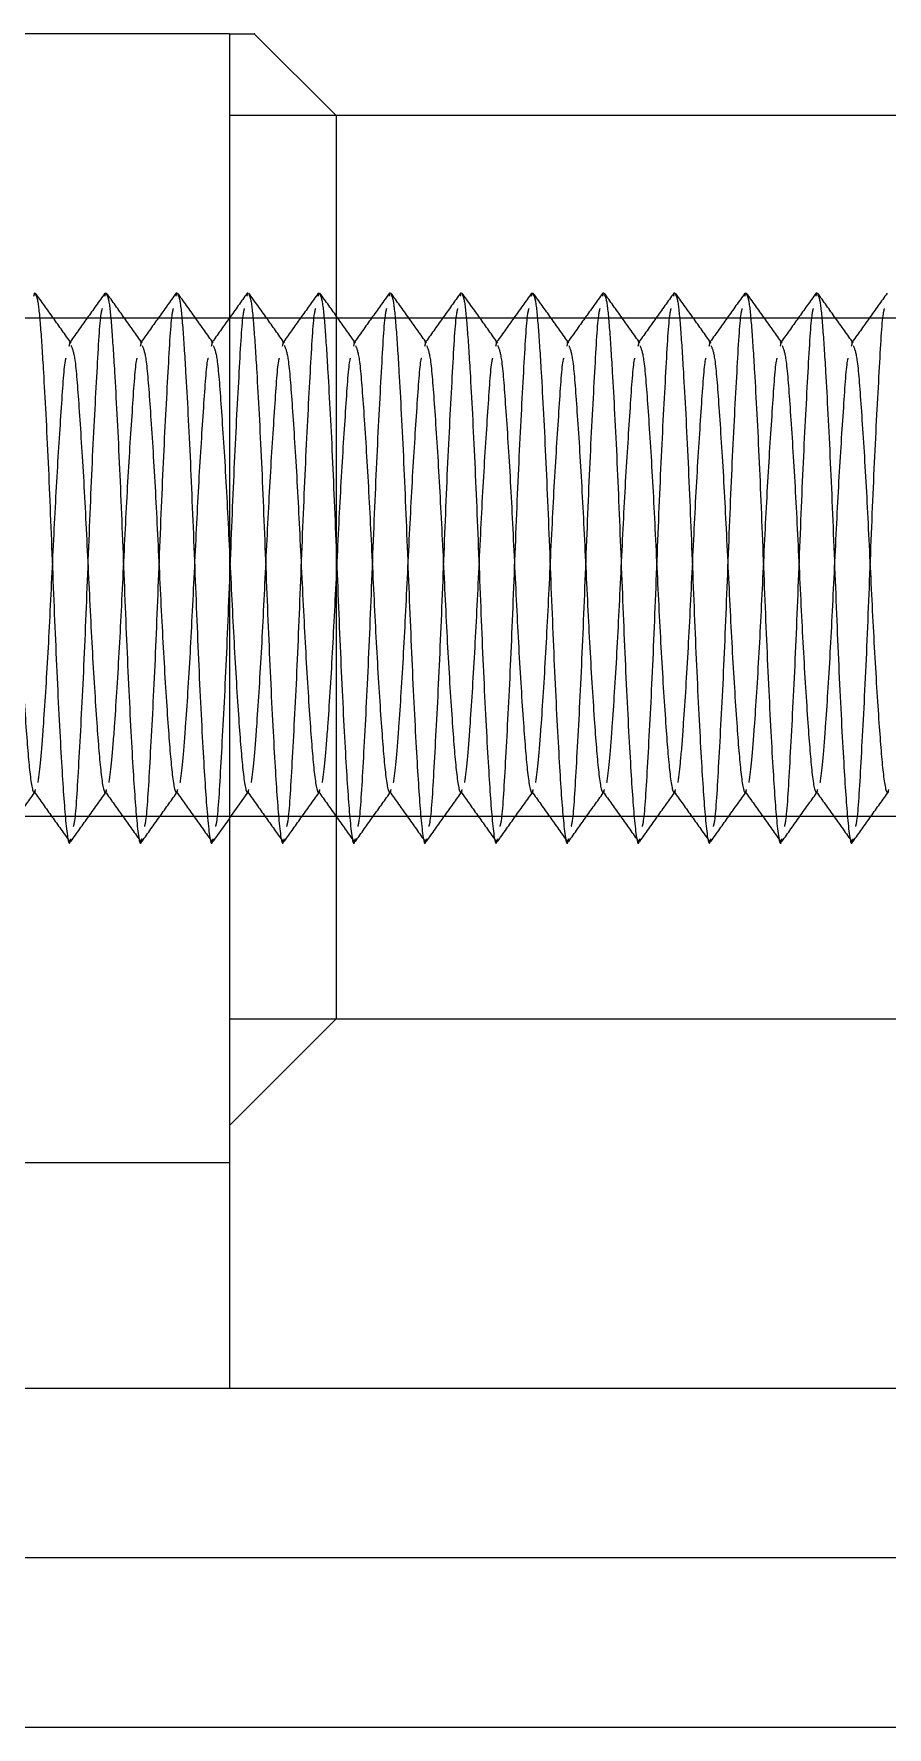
# Model space of a CAD drawing. Header units: metres. Extents: x 0 to 21025, y 0 to 14850.
# Drawn here: x 2252.85 to 2276.85, y 9326.62 to 9374.25 of the extents above; entities that cross this region are included whole.
import ezdxf

# ---------------------------------------------------------------- set-up
doc = ezdxf.new("R2010")
doc.units = ezdxf.units.M
doc.header["$LTSCALE"] = 25
doc.linetypes.add('HIDDEN2', pattern=[4.7625, 3.175, -1.5875])
doc.layers.add('SL4', color=4, linetype='Continuous')
doc.layers.add('ST1', color=7, linetype='HIDDEN2')

msp = doc.modelspace()

# ---------------------------------------------------------------- linework, layer by layer
at = {"layer": 'SL4'}
for p, q in [((2258.346, 9374.249), (2251.996, 9374.249)), ((2258.346, 9374.249), (2258.346, 9342.499)), ((2261.346, 9371.949), (2259.046, 9374.249)), ((2282.346, 9371.949), (2261.346, 9371.949)), ((2261.346, 9371.949), (2261.346, 9346.549)), ((2258.346, 9343.549), (2261.346, 9346.549)), ((2261.346, 9346.549), (2282.346, 9346.549)), ((2258.346, 9342.499), (2251.996, 9342.499)), ((2258.346, 9342.499), (2258.346, 9336.149)), ((2875.564, 9336.149), (1925.562, 9336.149)), ((2085.802, 9326.624), (2875.564, 9326.624))]:
    msp.add_line(p, q, dxfattribs=at)
for points, knots in [([(2258.346, 9374.249), (2258.53, 9374.249), (2258.903, 9374.249), (2259.104, 9374.249), (2259.044, 9374.249), (2259.042, 9374.249)], [0, 0, 0, 0, 0.4905946, 0.9908351, 1, 1, 1, 1]), ([(2258.346, 9352.174), (2258.361, 9352.196), (2258.383, 9352.226), (2258.404, 9352.256), (2258.41, 9352.264)], [0, 0, 0, 0, 0.728224, 1, 1, 1, 1])]:
    msp.add_open_spline(points, degree=3, knots=knots, dxfattribs=at)
at = {"layer": 'ST1'}
for p, q in [((2261.346, 9371.949), (2258.346, 9371.949)), ((2261.346, 9371.949), (2258.346, 9371.949)), ((2252.847, 9366.869), (2252.87, 9366.976)), ((2254.847, 9366.869), (2254.87, 9366.976)), ((2256.847, 9366.869), (2256.87, 9366.976)), ((2258.847, 9366.869), (2258.87, 9366.976)), ((2260.847, 9366.869), (2260.87, 9366.976)), ((2262.847, 9366.869), (2262.87, 9366.976)), ((2264.847, 9366.869), (2264.87, 9366.976)), ((2266.847, 9366.869), (2266.87, 9366.976)), ((2268.847, 9366.869), (2268.87, 9366.976)), ((2270.847, 9366.869), (2270.87, 9366.976)), ((2272.847, 9366.869), (2272.87, 9366.976)), ((2274.847, 9366.869), (2274.87, 9366.976)), ((2258.346, 9366.249), (2251.996, 9366.249)), ((2283.346, 9366.249), (2258.346, 9366.249)), ((2253.844, 9365.468), (2253.87, 9365.57)), ((2255.844, 9365.468), (2255.87, 9365.57)), ((2257.844, 9365.468), (2257.87, 9365.57)), ((2259.844, 9365.468), (2259.87, 9365.57)), ((2261.844, 9365.468), (2261.87, 9365.57)), ((2263.844, 9365.468), (2263.87, 9365.57)), ((2265.844, 9365.468), (2265.87, 9365.57)), ((2267.844, 9365.468), (2267.87, 9365.57)), ((2269.844, 9365.468), (2269.87, 9365.57)), ((2271.844, 9365.468), (2271.87, 9365.57)), ((2273.844, 9365.468), (2273.87, 9365.57)), ((2275.844, 9365.468), (2275.87, 9365.57)), ((2258.41, 9352.264), (2258.895, 9352.944)), ((2251.996, 9352.249), (2258.346, 9352.249)), ((2257.89, 9351.535), (2258.346, 9352.174)), ((2258.346, 9352.249), (2283.346, 9352.249)), ((2258.346, 9346.549), (2261.346, 9346.549)), ((2258.346, 9346.549), (2261.346, 9346.549)), ((2875.564, 9331.386), (1875.564, 9331.386)), ((2085.802, 9326.624), (2875.564, 9326.624))]:
    msp.add_line(p, q, dxfattribs=at)
for points, knots in [([(2253.895, 9365.553), (2253.728, 9365.787), (2253.393, 9366.256), (2253.059, 9366.726), (2252.891, 9366.96)], [0, 0, 0, 0, 0.499958, 1, 1, 1, 1]), ([(2252.891, 9366.917), (2252.911, 9366.883), (2252.96, 9366.794), (2253.033, 9366.066), (2253.127, 9364.612), (2253.25, 9362.285), (2253.37, 9359.248), (2253.491, 9356.215), (2253.627, 9353.627), (2253.739, 9351.994), (2253.834, 9351.321), (2253.883, 9351.578), (2253.89, 9351.612)], [0, 0, 0, 0, 0.055573, 0.142553, 0.229074, 0.356478, 0.480628, 0.604778, 0.732181, 0.854555, 0.980855, 1, 1, 1, 1]), ([(2254.847, 9366.957), (2254.68, 9366.722), (2254.345, 9366.252), (2254.01, 9365.783), (2253.842, 9365.548)], [0, 0, 0, 0, 0.5000892, 1, 1, 1, 1]), ([(2255.895, 9365.553), (2255.728, 9365.787), (2255.393, 9366.256), (2255.059, 9366.726), (2254.891, 9366.96)], [0, 0, 0, 0, 0.499958, 1, 1, 1, 1]), ([(2254.891, 9366.917), (2254.911, 9366.883), (2254.96, 9366.794), (2255.033, 9366.066), (2255.127, 9364.612), (2255.25, 9362.285), (2255.37, 9359.248), (2255.491, 9356.215), (2255.627, 9353.627), (2255.739, 9351.994), (2255.834, 9351.321), (2255.883, 9351.578), (2255.89, 9351.612)], [0, 0, 0, 0, 0.055573, 0.142553, 0.229074, 0.356478, 0.480628, 0.604778, 0.732181, 0.854555, 0.980855, 1, 1, 1, 1]), ([(2256.847, 9366.957), (2256.68, 9366.722), (2256.345, 9366.252), (2256.01, 9365.783), (2255.842, 9365.548)], [0, 0, 0, 0, 0.5000892, 1, 1, 1, 1]), ([(2257.895, 9365.553), (2257.728, 9365.787), (2257.393, 9366.256), (2257.059, 9366.726), (2256.891, 9366.96)], [0, 0, 0, 0, 0.499958, 1, 1, 1, 1]), ([(2256.891, 9366.917), (2256.911, 9366.883), (2256.96, 9366.794), (2257.033, 9366.066), (2257.127, 9364.612), (2257.25, 9362.285), (2257.37, 9359.248), (2257.491, 9356.215), (2257.627, 9353.627), (2257.739, 9351.994), (2257.834, 9351.321), (2257.883, 9351.578), (2257.89, 9351.612)], [0, 0, 0, 0, 0.0555734, 0.1425526, 0.2290743, 0.3564777, 0.4806278, 0.604778, 0.7321813, 0.8545546, 0.980855, 1, 1, 1, 1]), ([(2258.847, 9366.957), (2258.68, 9366.722), (2258.345, 9366.252), (2258.01, 9365.783), (2257.842, 9365.548)], [0, 0, 0, 0, 0.500089, 1, 1, 1, 1]), ([(2259.895, 9365.553), (2259.728, 9365.787), (2259.393, 9366.256), (2259.059, 9366.726), (2258.891, 9366.96)], [0, 0, 0, 0, 0.499958, 1, 1, 1, 1]), ([(2258.891, 9366.917), (2258.911, 9366.883), (2258.96, 9366.794), (2259.033, 9366.066), (2259.127, 9364.612), (2259.25, 9362.285), (2259.37, 9359.248), (2259.491, 9356.215), (2259.627, 9353.627), (2259.739, 9351.994), (2259.834, 9351.321), (2259.883, 9351.578), (2259.89, 9351.612)], [0, 0, 0, 0, 0.0555734, 0.1425526, 0.2290743, 0.3564777, 0.4806278, 0.604778, 0.7321813, 0.8545546, 0.980855, 1, 1, 1, 1]), ([(2260.847, 9366.957), (2260.68, 9366.722), (2260.345, 9366.252), (2260.01, 9365.783), (2259.842, 9365.548)], [0, 0, 0, 0, 0.500089, 1, 1, 1, 1]), ([(2261.895, 9365.553), (2261.728, 9365.787), (2261.393, 9366.256), (2261.059, 9366.726), (2260.891, 9366.96)], [0, 0, 0, 0, 0.499958, 1, 1, 1, 1]), ([(2260.891, 9366.917), (2260.911, 9366.883), (2260.96, 9366.794), (2261.033, 9366.066), (2261.127, 9364.612), (2261.25, 9362.285), (2261.37, 9359.248), (2261.491, 9356.215), (2261.627, 9353.627), (2261.739, 9351.994), (2261.834, 9351.321), (2261.883, 9351.578), (2261.89, 9351.612)], [0, 0, 0, 0, 0.055573, 0.142553, 0.229074, 0.356478, 0.480628, 0.604778, 0.732181, 0.854555, 0.980855, 1, 1, 1, 1]), ([(2262.847, 9366.957), (2262.68, 9366.722), (2262.345, 9366.252), (2262.01, 9365.783), (2261.842, 9365.548)], [0, 0, 0, 0, 0.500089, 1, 1, 1, 1]), ([(2263.895, 9365.553), (2263.728, 9365.787), (2263.393, 9366.256), (2263.059, 9366.726), (2262.891, 9366.96)], [0, 0, 0, 0, 0.499958, 1, 1, 1, 1]), ([(2262.891, 9366.917), (2262.911, 9366.883), (2262.96, 9366.794), (2263.033, 9366.066), (2263.127, 9364.612), (2263.25, 9362.285), (2263.37, 9359.248), (2263.491, 9356.215), (2263.627, 9353.627), (2263.739, 9351.994), (2263.834, 9351.321), (2263.883, 9351.578), (2263.89, 9351.612)], [0, 0, 0, 0, 0.055573, 0.142553, 0.229074, 0.356478, 0.480628, 0.604778, 0.732181, 0.854555, 0.980855, 1, 1, 1, 1]), ([(2264.847, 9366.957), (2264.68, 9366.722), (2264.345, 9366.252), (2264.01, 9365.783), (2263.842, 9365.548)], [0, 0, 0, 0, 0.500089, 1, 1, 1, 1]), ([(2265.895, 9365.553), (2265.728, 9365.787), (2265.393, 9366.256), (2265.059, 9366.726), (2264.891, 9366.96)], [0, 0, 0, 0, 0.499958, 1, 1, 1, 1]), ([(2264.891, 9366.917), (2264.911, 9366.883), (2264.96, 9366.794), (2265.033, 9366.066), (2265.127, 9364.612), (2265.25, 9362.285), (2265.37, 9359.248), (2265.491, 9356.215), (2265.627, 9353.627), (2265.739, 9351.994), (2265.834, 9351.321), (2265.883, 9351.578), (2265.89, 9351.612)], [0, 0, 0, 0, 0.055573, 0.142553, 0.229074, 0.356478, 0.480628, 0.604778, 0.732181, 0.854555, 0.980855, 1, 1, 1, 1]), ([(2266.847, 9366.957), (2266.68, 9366.722), (2266.345, 9366.252), (2266.01, 9365.783), (2265.842, 9365.548)], [0, 0, 0, 0, 0.500089, 1, 1, 1, 1]), ([(2267.895, 9365.553), (2267.728, 9365.787), (2267.393, 9366.256), (2267.059, 9366.726), (2266.891, 9366.96)], [0, 0, 0, 0, 0.499958, 1, 1, 1, 1]), ([(2266.891, 9366.917), (2266.911, 9366.883), (2266.96, 9366.794), (2267.033, 9366.066), (2267.127, 9364.612), (2267.25, 9362.285), (2267.37, 9359.248), (2267.491, 9356.215), (2267.627, 9353.627), (2267.739, 9351.994), (2267.834, 9351.321), (2267.883, 9351.578), (2267.89, 9351.612)], [0, 0, 0, 0, 0.055573, 0.142553, 0.229074, 0.356478, 0.480628, 0.604778, 0.732181, 0.854555, 0.980855, 1, 1, 1, 1]), ([(2268.847, 9366.957), (2268.68, 9366.722), (2268.345, 9366.252), (2268.01, 9365.783), (2267.842, 9365.548)], [0, 0, 0, 0, 0.500089, 1, 1, 1, 1]), ([(2269.895, 9365.553), (2269.728, 9365.787), (2269.393, 9366.256), (2269.059, 9366.726), (2268.891, 9366.96)], [0, 0, 0, 0, 0.499958, 1, 1, 1, 1]), ([(2268.891, 9366.917), (2268.911, 9366.883), (2268.96, 9366.794), (2269.033, 9366.066), (2269.127, 9364.612), (2269.25, 9362.285), (2269.37, 9359.248), (2269.491, 9356.215), (2269.627, 9353.627), (2269.739, 9351.994), (2269.834, 9351.321), (2269.883, 9351.578), (2269.89, 9351.612)], [0, 0, 0, 0, 0.0555734, 0.1425526, 0.2290743, 0.3564777, 0.4806278, 0.604778, 0.7321813, 0.8545546, 0.980855, 1, 1, 1, 1]), ([(2270.847, 9366.957), (2270.68, 9366.722), (2270.345, 9366.252), (2270.01, 9365.783), (2269.842, 9365.548)], [0, 0, 0, 0, 0.500089, 1, 1, 1, 1]), ([(2271.895, 9365.553), (2271.728, 9365.787), (2271.393, 9366.256), (2271.059, 9366.726), (2270.891, 9366.96)], [0, 0, 0, 0, 0.499958, 1, 1, 1, 1]), ([(2270.891, 9366.917), (2270.911, 9366.883), (2270.96, 9366.794), (2271.033, 9366.066), (2271.127, 9364.612), (2271.25, 9362.285), (2271.37, 9359.248), (2271.491, 9356.215), (2271.627, 9353.627), (2271.739, 9351.994), (2271.834, 9351.321), (2271.883, 9351.578), (2271.89, 9351.612)], [0, 0, 0, 0, 0.055573, 0.142553, 0.229074, 0.356478, 0.480628, 0.604778, 0.732181, 0.854555, 0.980855, 1, 1, 1, 1]), ([(2272.847, 9366.957), (2272.68, 9366.722), (2272.345, 9366.252), (2272.01, 9365.783), (2271.842, 9365.548)], [0, 0, 0, 0, 0.500089, 1, 1, 1, 1]), ([(2273.895, 9365.553), (2273.728, 9365.787), (2273.393, 9366.256), (2273.059, 9366.726), (2272.891, 9366.96)], [0, 0, 0, 0, 0.499958, 1, 1, 1, 1]), ([(2272.891, 9366.917), (2272.911, 9366.883), (2272.96, 9366.794), (2273.033, 9366.066), (2273.127, 9364.612), (2273.25, 9362.285), (2273.37, 9359.248), (2273.491, 9356.215), (2273.627, 9353.627), (2273.739, 9351.994), (2273.834, 9351.321), (2273.883, 9351.578), (2273.89, 9351.612)], [0, 0, 0, 0, 0.055573, 0.142553, 0.229074, 0.356478, 0.480628, 0.604778, 0.732181, 0.854555, 0.980855, 1, 1, 1, 1]), ([(2274.847, 9366.957), (2274.68, 9366.722), (2274.345, 9366.252), (2274.01, 9365.783), (2273.842, 9365.548)], [0, 0, 0, 0, 0.500089, 1, 1, 1, 1]), ([(2275.895, 9365.553), (2275.728, 9365.787), (2275.393, 9366.256), (2275.059, 9366.726), (2274.891, 9366.96)], [0, 0, 0, 0, 0.499958, 1, 1, 1, 1]), ([(2274.891, 9366.917), (2274.911, 9366.883), (2274.96, 9366.794), (2275.033, 9366.066), (2275.127, 9364.612), (2275.25, 9362.285), (2275.37, 9359.248), (2275.491, 9356.215), (2275.627, 9353.627), (2275.739, 9351.994), (2275.834, 9351.321), (2275.883, 9351.578), (2275.89, 9351.612)], [0, 0, 0, 0, 0.0555734, 0.1425526, 0.2290743, 0.3564777, 0.4806278, 0.604778, 0.7321813, 0.8545546, 0.980855, 1, 1, 1, 1]), ([(2276.847, 9366.957), (2276.68, 9366.722), (2276.345, 9366.252), (2276.01, 9365.783), (2275.842, 9365.548)], [0, 0, 0, 0, 0.5000892, 1, 1, 1, 1]), ([(2253.963, 9351.954), (2253.975, 9352), (2254.029, 9352.202), (2254.113, 9353.702), (2254.25, 9356.197), (2254.37, 9359.248), (2254.491, 9362.301), (2254.628, 9364.793), (2254.71, 9366.283), (2254.763, 9366.485), (2254.774, 9366.527)], [0, 0, 0, 0, 0.043096, 0.193298, 0.349673, 0.502056, 0.654439, 0.810815, 0.961016, 1, 1, 1, 1]), ([(2255.963, 9351.954), (2255.975, 9352), (2256.029, 9352.202), (2256.113, 9353.702), (2256.25, 9356.197), (2256.37, 9359.248), (2256.491, 9362.301), (2256.628, 9364.793), (2256.71, 9366.283), (2256.763, 9366.485), (2256.774, 9366.527)], [0, 0, 0, 0, 0.043096, 0.193298, 0.349673, 0.502056, 0.654439, 0.810815, 0.961016, 1, 1, 1, 1]), ([(2257.963, 9351.954), (2257.975, 9352), (2258.029, 9352.202), (2258.113, 9353.702), (2258.25, 9356.197), (2258.37, 9359.248), (2258.491, 9362.301), (2258.628, 9364.793), (2258.71, 9366.283), (2258.763, 9366.485), (2258.774, 9366.527)], [0, 0, 0, 0, 0.043096, 0.193298, 0.349673, 0.502056, 0.654439, 0.810815, 0.961016, 1, 1, 1, 1]), ([(2259.963, 9351.954), (2259.975, 9352), (2260.029, 9352.202), (2260.113, 9353.702), (2260.25, 9356.197), (2260.37, 9359.248), (2260.491, 9362.301), (2260.628, 9364.793), (2260.71, 9366.283), (2260.763, 9366.485), (2260.774, 9366.527)], [0, 0, 0, 0, 0.043096, 0.193298, 0.349673, 0.502056, 0.654439, 0.810815, 0.961016, 1, 1, 1, 1]), ([(2261.963, 9351.954), (2261.975, 9352), (2262.029, 9352.202), (2262.113, 9353.702), (2262.25, 9356.197), (2262.37, 9359.248), (2262.491, 9362.301), (2262.628, 9364.793), (2262.71, 9366.283), (2262.763, 9366.485), (2262.774, 9366.527)], [0, 0, 0, 0, 0.043096, 0.193298, 0.349673, 0.502056, 0.654439, 0.810815, 0.961016, 1, 1, 1, 1]), ([(2263.963, 9351.954), (2263.975, 9352), (2264.029, 9352.202), (2264.113, 9353.702), (2264.25, 9356.197), (2264.37, 9359.248), (2264.491, 9362.301), (2264.628, 9364.793), (2264.71, 9366.283), (2264.763, 9366.485), (2264.774, 9366.527)], [0, 0, 0, 0, 0.043096, 0.193298, 0.349673, 0.502056, 0.654439, 0.810815, 0.961016, 1, 1, 1, 1]), ([(2265.963, 9351.954), (2265.975, 9352), (2266.029, 9352.202), (2266.113, 9353.702), (2266.25, 9356.197), (2266.37, 9359.248), (2266.491, 9362.301), (2266.628, 9364.793), (2266.71, 9366.283), (2266.763, 9366.485), (2266.774, 9366.527)], [0, 0, 0, 0, 0.043096, 0.193298, 0.349673, 0.502056, 0.654439, 0.810815, 0.961016, 1, 1, 1, 1]), ([(2267.963, 9351.954), (2267.975, 9352), (2268.029, 9352.202), (2268.113, 9353.702), (2268.25, 9356.197), (2268.37, 9359.248), (2268.491, 9362.301), (2268.628, 9364.793), (2268.71, 9366.283), (2268.763, 9366.485), (2268.774, 9366.527)], [0, 0, 0, 0, 0.043096, 0.193298, 0.349673, 0.502056, 0.654439, 0.810815, 0.961016, 1, 1, 1, 1]), ([(2269.963, 9351.954), (2269.975, 9352), (2270.029, 9352.202), (2270.113, 9353.702), (2270.25, 9356.197), (2270.37, 9359.248), (2270.491, 9362.301), (2270.628, 9364.793), (2270.71, 9366.283), (2270.763, 9366.485), (2270.774, 9366.527)], [0, 0, 0, 0, 0.043096, 0.193298, 0.349673, 0.502056, 0.654439, 0.810815, 0.961016, 1, 1, 1, 1]), ([(2271.963, 9351.954), (2271.975, 9352), (2272.029, 9352.202), (2272.113, 9353.702), (2272.25, 9356.197), (2272.37, 9359.248), (2272.491, 9362.301), (2272.628, 9364.793), (2272.71, 9366.283), (2272.763, 9366.485), (2272.774, 9366.527)], [0, 0, 0, 0, 0.043096, 0.193298, 0.349673, 0.502056, 0.654439, 0.810815, 0.961016, 1, 1, 1, 1]), ([(2273.963, 9351.954), (2273.975, 9352), (2274.029, 9352.202), (2274.113, 9353.702), (2274.25, 9356.197), (2274.37, 9359.248), (2274.491, 9362.301), (2274.628, 9364.793), (2274.71, 9366.283), (2274.763, 9366.485), (2274.774, 9366.527)], [0, 0, 0, 0, 0.043096, 0.193298, 0.349673, 0.502056, 0.654439, 0.810815, 0.961016, 1, 1, 1, 1]), ([(2275.963, 9351.954), (2275.975, 9352), (2276.029, 9352.202), (2276.113, 9353.702), (2276.25, 9356.197), (2276.37, 9359.248), (2276.491, 9362.301), (2276.628, 9364.793), (2276.71, 9366.283), (2276.763, 9366.485), (2276.774, 9366.527)], [0, 0, 0, 0, 0.043096, 0.193298, 0.349673, 0.502056, 0.654439, 0.810815, 0.961016, 1, 1, 1, 1]), ([(2251.893, 9365.481), (2251.929, 9365.397), (2252.008, 9365.213), (2252.113, 9363.814), (2252.25, 9361.739), (2252.37, 9359.247), (2252.491, 9356.766), (2252.627, 9354.655), (2252.739, 9353.295), (2252.835, 9352.804), (2252.886, 9352.967), (2252.894, 9352.993)], [0, 0, 0, 0, 0.103426, 0.225711, 0.353032, 0.477096, 0.60116, 0.728481, 0.850766, 0.976983, 1, 1, 1, 1]), ([(2253.893, 9365.481), (2253.929, 9365.397), (2254.008, 9365.213), (2254.113, 9363.814), (2254.25, 9361.739), (2254.37, 9359.247), (2254.491, 9356.766), (2254.627, 9354.655), (2254.739, 9353.295), (2254.835, 9352.804), (2254.886, 9352.967), (2254.894, 9352.993)], [0, 0, 0, 0, 0.1034259, 0.2257113, 0.3530321, 0.4770962, 0.6011602, 0.728481, 0.8507664, 0.976983, 1, 1, 1, 1]), ([(2255.893, 9365.481), (2255.929, 9365.397), (2256.008, 9365.213), (2256.113, 9363.814), (2256.25, 9361.739), (2256.37, 9359.247), (2256.491, 9356.766), (2256.627, 9354.655), (2256.739, 9353.295), (2256.835, 9352.804), (2256.886, 9352.967), (2256.894, 9352.993)], [0, 0, 0, 0, 0.103426, 0.225711, 0.353032, 0.477096, 0.60116, 0.728481, 0.850766, 0.976983, 1, 1, 1, 1]), ([(2257.893, 9365.481), (2257.929, 9365.397), (2258.008, 9365.213), (2258.113, 9363.814), (2258.25, 9361.739), (2258.37, 9359.247), (2258.491, 9356.766), (2258.627, 9354.655), (2258.739, 9353.295), (2258.835, 9352.804), (2258.886, 9352.967), (2258.894, 9352.993)], [0, 0, 0, 0, 0.103426, 0.225711, 0.353032, 0.477096, 0.60116, 0.728481, 0.850766, 0.976983, 1, 1, 1, 1]), ([(2259.893, 9365.481), (2259.929, 9365.397), (2260.008, 9365.213), (2260.113, 9363.814), (2260.25, 9361.739), (2260.37, 9359.247), (2260.491, 9356.766), (2260.627, 9354.655), (2260.739, 9353.295), (2260.835, 9352.804), (2260.886, 9352.967), (2260.894, 9352.993)], [0, 0, 0, 0, 0.103426, 0.225711, 0.353032, 0.477096, 0.60116, 0.728481, 0.850766, 0.976983, 1, 1, 1, 1]), ([(2261.893, 9365.481), (2261.929, 9365.397), (2262.008, 9365.213), (2262.113, 9363.814), (2262.25, 9361.739), (2262.37, 9359.247), (2262.491, 9356.766), (2262.627, 9354.655), (2262.739, 9353.295), (2262.835, 9352.804), (2262.886, 9352.967), (2262.894, 9352.993)], [0, 0, 0, 0, 0.103426, 0.225711, 0.353032, 0.477096, 0.60116, 0.728481, 0.850766, 0.976983, 1, 1, 1, 1]), ([(2263.893, 9365.481), (2263.929, 9365.397), (2264.008, 9365.213), (2264.113, 9363.814), (2264.25, 9361.739), (2264.37, 9359.247), (2264.491, 9356.766), (2264.627, 9354.655), (2264.739, 9353.295), (2264.835, 9352.804), (2264.886, 9352.967), (2264.894, 9352.993)], [0, 0, 0, 0, 0.1034259, 0.2257113, 0.3530321, 0.4770962, 0.6011602, 0.728481, 0.8507664, 0.976983, 1, 1, 1, 1]), ([(2265.893, 9365.481), (2265.929, 9365.397), (2266.008, 9365.213), (2266.113, 9363.814), (2266.25, 9361.739), (2266.37, 9359.247), (2266.491, 9356.766), (2266.627, 9354.655), (2266.739, 9353.295), (2266.835, 9352.804), (2266.886, 9352.967), (2266.894, 9352.993)], [0, 0, 0, 0, 0.103426, 0.225711, 0.353032, 0.477096, 0.60116, 0.728481, 0.850766, 0.976983, 1, 1, 1, 1]), ([(2267.893, 9365.481), (2267.929, 9365.397), (2268.008, 9365.213), (2268.113, 9363.814), (2268.25, 9361.739), (2268.37, 9359.247), (2268.491, 9356.766), (2268.627, 9354.655), (2268.739, 9353.295), (2268.835, 9352.804), (2268.886, 9352.967), (2268.894, 9352.993)], [0, 0, 0, 0, 0.103426, 0.225711, 0.353032, 0.477096, 0.60116, 0.728481, 0.850766, 0.976983, 1, 1, 1, 1]), ([(2269.893, 9365.481), (2269.929, 9365.397), (2270.008, 9365.213), (2270.113, 9363.814), (2270.25, 9361.739), (2270.37, 9359.247), (2270.491, 9356.766), (2270.627, 9354.655), (2270.739, 9353.295), (2270.835, 9352.804), (2270.886, 9352.967), (2270.894, 9352.993)], [0, 0, 0, 0, 0.103426, 0.225711, 0.353032, 0.477096, 0.60116, 0.728481, 0.850766, 0.976983, 1, 1, 1, 1]), ([(2271.893, 9365.481), (2271.929, 9365.397), (2272.008, 9365.213), (2272.113, 9363.814), (2272.25, 9361.739), (2272.37, 9359.247), (2272.491, 9356.766), (2272.627, 9354.655), (2272.739, 9353.295), (2272.835, 9352.804), (2272.886, 9352.967), (2272.894, 9352.993)], [0, 0, 0, 0, 0.103426, 0.225711, 0.353032, 0.477096, 0.60116, 0.728481, 0.850766, 0.976983, 1, 1, 1, 1]), ([(2273.893, 9365.481), (2273.929, 9365.397), (2274.008, 9365.213), (2274.113, 9363.814), (2274.25, 9361.739), (2274.37, 9359.247), (2274.491, 9356.766), (2274.627, 9354.655), (2274.739, 9353.295), (2274.835, 9352.804), (2274.886, 9352.967), (2274.894, 9352.993)], [0, 0, 0, 0, 0.103426, 0.225711, 0.353032, 0.477096, 0.60116, 0.728481, 0.850766, 0.976983, 1, 1, 1, 1]), ([(2275.893, 9365.481), (2275.929, 9365.397), (2276.008, 9365.213), (2276.113, 9363.814), (2276.25, 9361.739), (2276.37, 9359.247), (2276.491, 9356.766), (2276.627, 9354.655), (2276.739, 9353.295), (2276.835, 9352.804), (2276.886, 9352.967), (2276.894, 9352.993)], [0, 0, 0, 0, 0.103426, 0.225711, 0.353032, 0.477096, 0.60116, 0.728481, 0.850766, 0.976983, 1, 1, 1, 1]), ([(2252.965, 9353.189), (2252.99, 9353.371), (2253.04, 9353.738), (2253.13, 9354.915), (2253.25, 9356.763), (2253.37, 9359.245), (2253.491, 9361.75), (2253.628, 9363.77), (2253.704, 9364.953), (2253.75, 9365.114), (2253.755, 9365.13)], [0, 0, 0, 0, 0.098651, 0.197725, 0.357803, 0.513786, 0.669769, 0.829847, 0.983594, 1, 1, 1, 1]), ([(2254.965, 9353.189), (2254.99, 9353.371), (2255.04, 9353.738), (2255.13, 9354.915), (2255.25, 9356.763), (2255.37, 9359.245), (2255.491, 9361.75), (2255.628, 9363.77), (2255.704, 9364.953), (2255.75, 9365.114), (2255.755, 9365.13)], [0, 0, 0, 0, 0.098651, 0.197725, 0.357803, 0.513786, 0.669769, 0.829847, 0.983594, 1, 1, 1, 1]), ([(2256.965, 9353.189), (2256.99, 9353.371), (2257.04, 9353.738), (2257.13, 9354.915), (2257.25, 9356.763), (2257.37, 9359.245), (2257.491, 9361.75), (2257.628, 9363.77), (2257.704, 9364.953), (2257.75, 9365.114), (2257.755, 9365.13)], [0, 0, 0, 0, 0.098651, 0.197725, 0.357803, 0.513786, 0.669769, 0.829847, 0.983594, 1, 1, 1, 1]), ([(2258.965, 9353.189), (2258.99, 9353.371), (2259.04, 9353.738), (2259.13, 9354.915), (2259.25, 9356.763), (2259.37, 9359.245), (2259.491, 9361.75), (2259.628, 9363.77), (2259.704, 9364.953), (2259.75, 9365.114), (2259.755, 9365.13)], [0, 0, 0, 0, 0.098651, 0.197725, 0.357803, 0.513786, 0.669769, 0.829847, 0.983594, 1, 1, 1, 1]), ([(2260.965, 9353.189), (2260.99, 9353.371), (2261.04, 9353.738), (2261.13, 9354.915), (2261.25, 9356.763), (2261.37, 9359.245), (2261.491, 9361.75), (2261.628, 9363.77), (2261.704, 9364.953), (2261.75, 9365.114), (2261.755, 9365.13)], [0, 0, 0, 0, 0.098651, 0.197725, 0.357803, 0.513786, 0.669769, 0.829847, 0.983594, 1, 1, 1, 1]), ([(2262.965, 9353.189), (2262.99, 9353.371), (2263.04, 9353.738), (2263.13, 9354.915), (2263.25, 9356.763), (2263.37, 9359.245), (2263.491, 9361.75), (2263.628, 9363.77), (2263.704, 9364.953), (2263.75, 9365.114), (2263.755, 9365.13)], [0, 0, 0, 0, 0.098651, 0.197725, 0.357803, 0.513786, 0.669769, 0.829847, 0.983594, 1, 1, 1, 1]), ([(2264.965, 9353.189), (2264.99, 9353.371), (2265.04, 9353.738), (2265.13, 9354.915), (2265.25, 9356.763), (2265.37, 9359.245), (2265.491, 9361.75), (2265.628, 9363.77), (2265.704, 9364.953), (2265.75, 9365.114), (2265.755, 9365.13)], [0, 0, 0, 0, 0.098651, 0.197725, 0.357803, 0.513786, 0.669769, 0.829847, 0.983594, 1, 1, 1, 1]), ([(2266.965, 9353.189), (2266.99, 9353.371), (2267.04, 9353.738), (2267.13, 9354.915), (2267.25, 9356.763), (2267.37, 9359.245), (2267.491, 9361.75), (2267.628, 9363.77), (2267.704, 9364.953), (2267.75, 9365.114), (2267.755, 9365.13)], [0, 0, 0, 0, 0.098651, 0.197725, 0.357803, 0.513786, 0.669769, 0.829847, 0.983594, 1, 1, 1, 1]), ([(2268.965, 9353.189), (2268.99, 9353.371), (2269.04, 9353.738), (2269.13, 9354.915), (2269.25, 9356.763), (2269.37, 9359.245), (2269.491, 9361.75), (2269.628, 9363.77), (2269.704, 9364.953), (2269.75, 9365.114), (2269.755, 9365.13)], [0, 0, 0, 0, 0.098651, 0.197725, 0.357803, 0.513786, 0.669769, 0.829847, 0.983594, 1, 1, 1, 1]), ([(2270.965, 9353.189), (2270.99, 9353.371), (2271.04, 9353.738), (2271.13, 9354.915), (2271.25, 9356.763), (2271.37, 9359.245), (2271.491, 9361.75), (2271.628, 9363.77), (2271.704, 9364.953), (2271.75, 9365.114), (2271.755, 9365.13)], [0, 0, 0, 0, 0.098651, 0.197725, 0.357803, 0.513786, 0.669769, 0.829847, 0.983594, 1, 1, 1, 1]), ([(2272.965, 9353.189), (2272.99, 9353.371), (2273.04, 9353.738), (2273.13, 9354.915), (2273.25, 9356.763), (2273.37, 9359.245), (2273.491, 9361.75), (2273.628, 9363.77), (2273.704, 9364.953), (2273.75, 9365.114), (2273.755, 9365.13)], [0, 0, 0, 0, 0.098651, 0.197725, 0.357803, 0.513786, 0.669769, 0.829847, 0.983594, 1, 1, 1, 1]), ([(2274.965, 9353.189), (2274.99, 9353.371), (2275.04, 9353.738), (2275.13, 9354.915), (2275.25, 9356.763), (2275.37, 9359.245), (2275.491, 9361.75), (2275.628, 9363.77), (2275.704, 9364.953), (2275.75, 9365.114), (2275.755, 9365.13)], [0, 0, 0, 0, 0.098651, 0.197725, 0.357803, 0.513786, 0.669769, 0.829847, 0.983594, 1, 1, 1, 1]), ([(2251.89, 9351.535), (2252.057, 9351.77), (2252.392, 9352.24), (2252.727, 9352.71), (2252.895, 9352.944)], [0, 0, 0, 0, 0.5000921, 1, 1, 1, 1]), ([(2252.855, 9352.934), (2253.022, 9352.699), (2253.357, 9352.23), (2253.691, 9351.761), (2253.858, 9351.526)], [0, 0, 0, 0, 0.499967, 1, 1, 1, 1]), ([(2253.89, 9351.535), (2254.057, 9351.77), (2254.392, 9352.24), (2254.727, 9352.71), (2254.895, 9352.944)], [0, 0, 0, 0, 0.500092, 1, 1, 1, 1]), ([(2254.855, 9352.934), (2255.022, 9352.699), (2255.357, 9352.23), (2255.691, 9351.761), (2255.858, 9351.526)], [0, 0, 0, 0, 0.499967, 1, 1, 1, 1]), ([(2255.89, 9351.535), (2256.057, 9351.77), (2256.392, 9352.24), (2256.727, 9352.71), (2256.895, 9352.944)], [0, 0, 0, 0, 0.500092, 1, 1, 1, 1]), ([(2256.855, 9352.934), (2257.022, 9352.699), (2257.357, 9352.23), (2257.691, 9351.761), (2257.858, 9351.526)], [0, 0, 0, 0, 0.499967, 1, 1, 1, 1]), ([(2258.855, 9352.934), (2259.022, 9352.699), (2259.357, 9352.23), (2259.691, 9351.761), (2259.858, 9351.526)], [0, 0, 0, 0, 0.499967, 1, 1, 1, 1]), ([(2259.89, 9351.535), (2260.057, 9351.77), (2260.392, 9352.24), (2260.727, 9352.71), (2260.895, 9352.944)], [0, 0, 0, 0, 0.500092, 1, 1, 1, 1]), ([(2260.855, 9352.934), (2261.022, 9352.699), (2261.357, 9352.23), (2261.691, 9351.761), (2261.858, 9351.526)], [0, 0, 0, 0, 0.499967, 1, 1, 1, 1]), ([(2261.89, 9351.535), (2262.057, 9351.77), (2262.392, 9352.24), (2262.727, 9352.71), (2262.895, 9352.944)], [0, 0, 0, 0, 0.500092, 1, 1, 1, 1]), ([(2262.855, 9352.934), (2263.022, 9352.699), (2263.357, 9352.23), (2263.691, 9351.761), (2263.858, 9351.526)], [0, 0, 0, 0, 0.499967, 1, 1, 1, 1]), ([(2263.89, 9351.535), (2264.057, 9351.77), (2264.392, 9352.24), (2264.727, 9352.71), (2264.895, 9352.944)], [0, 0, 0, 0, 0.500092, 1, 1, 1, 1]), ([(2264.855, 9352.934), (2265.022, 9352.699), (2265.357, 9352.23), (2265.691, 9351.761), (2265.858, 9351.526)], [0, 0, 0, 0, 0.499967, 1, 1, 1, 1]), ([(2265.89, 9351.535), (2266.057, 9351.77), (2266.392, 9352.24), (2266.727, 9352.71), (2266.895, 9352.944)], [0, 0, 0, 0, 0.500092, 1, 1, 1, 1]), ([(2266.855, 9352.934), (2267.022, 9352.699), (2267.357, 9352.23), (2267.691, 9351.761), (2267.858, 9351.526)], [0, 0, 0, 0, 0.499967, 1, 1, 1, 1]), ([(2267.89, 9351.535), (2268.057, 9351.77), (2268.392, 9352.24), (2268.727, 9352.71), (2268.895, 9352.944)], [0, 0, 0, 0, 0.500092, 1, 1, 1, 1]), ([(2268.855, 9352.934), (2269.022, 9352.699), (2269.357, 9352.23), (2269.691, 9351.761), (2269.858, 9351.526)], [0, 0, 0, 0, 0.4999673, 1, 1, 1, 1]), ([(2269.89, 9351.535), (2270.057, 9351.77), (2270.392, 9352.24), (2270.727, 9352.71), (2270.895, 9352.944)], [0, 0, 0, 0, 0.500092, 1, 1, 1, 1]), ([(2270.855, 9352.934), (2271.022, 9352.699), (2271.357, 9352.23), (2271.691, 9351.761), (2271.858, 9351.526)], [0, 0, 0, 0, 0.499967, 1, 1, 1, 1]), ([(2271.89, 9351.535), (2272.057, 9351.77), (2272.392, 9352.24), (2272.727, 9352.71), (2272.895, 9352.944)], [0, 0, 0, 0, 0.500092, 1, 1, 1, 1]), ([(2272.855, 9352.934), (2273.022, 9352.699), (2273.357, 9352.23), (2273.691, 9351.761), (2273.858, 9351.526)], [0, 0, 0, 0, 0.499967, 1, 1, 1, 1]), ([(2273.89, 9351.535), (2274.057, 9351.77), (2274.392, 9352.24), (2274.727, 9352.71), (2274.895, 9352.944)], [0, 0, 0, 0, 0.500092, 1, 1, 1, 1]), ([(2274.855, 9352.934), (2275.022, 9352.699), (2275.357, 9352.23), (2275.691, 9351.761), (2275.858, 9351.526)], [0, 0, 0, 0, 0.499967, 1, 1, 1, 1]), ([(2275.89, 9351.535), (2276.057, 9351.77), (2276.392, 9352.24), (2276.727, 9352.71), (2276.895, 9352.944)], [0, 0, 0, 0, 0.500092, 1, 1, 1, 1])]:
    msp.add_open_spline(points, degree=3, knots=knots, dxfattribs=at)

doc.saveas('drawing.dxf')
